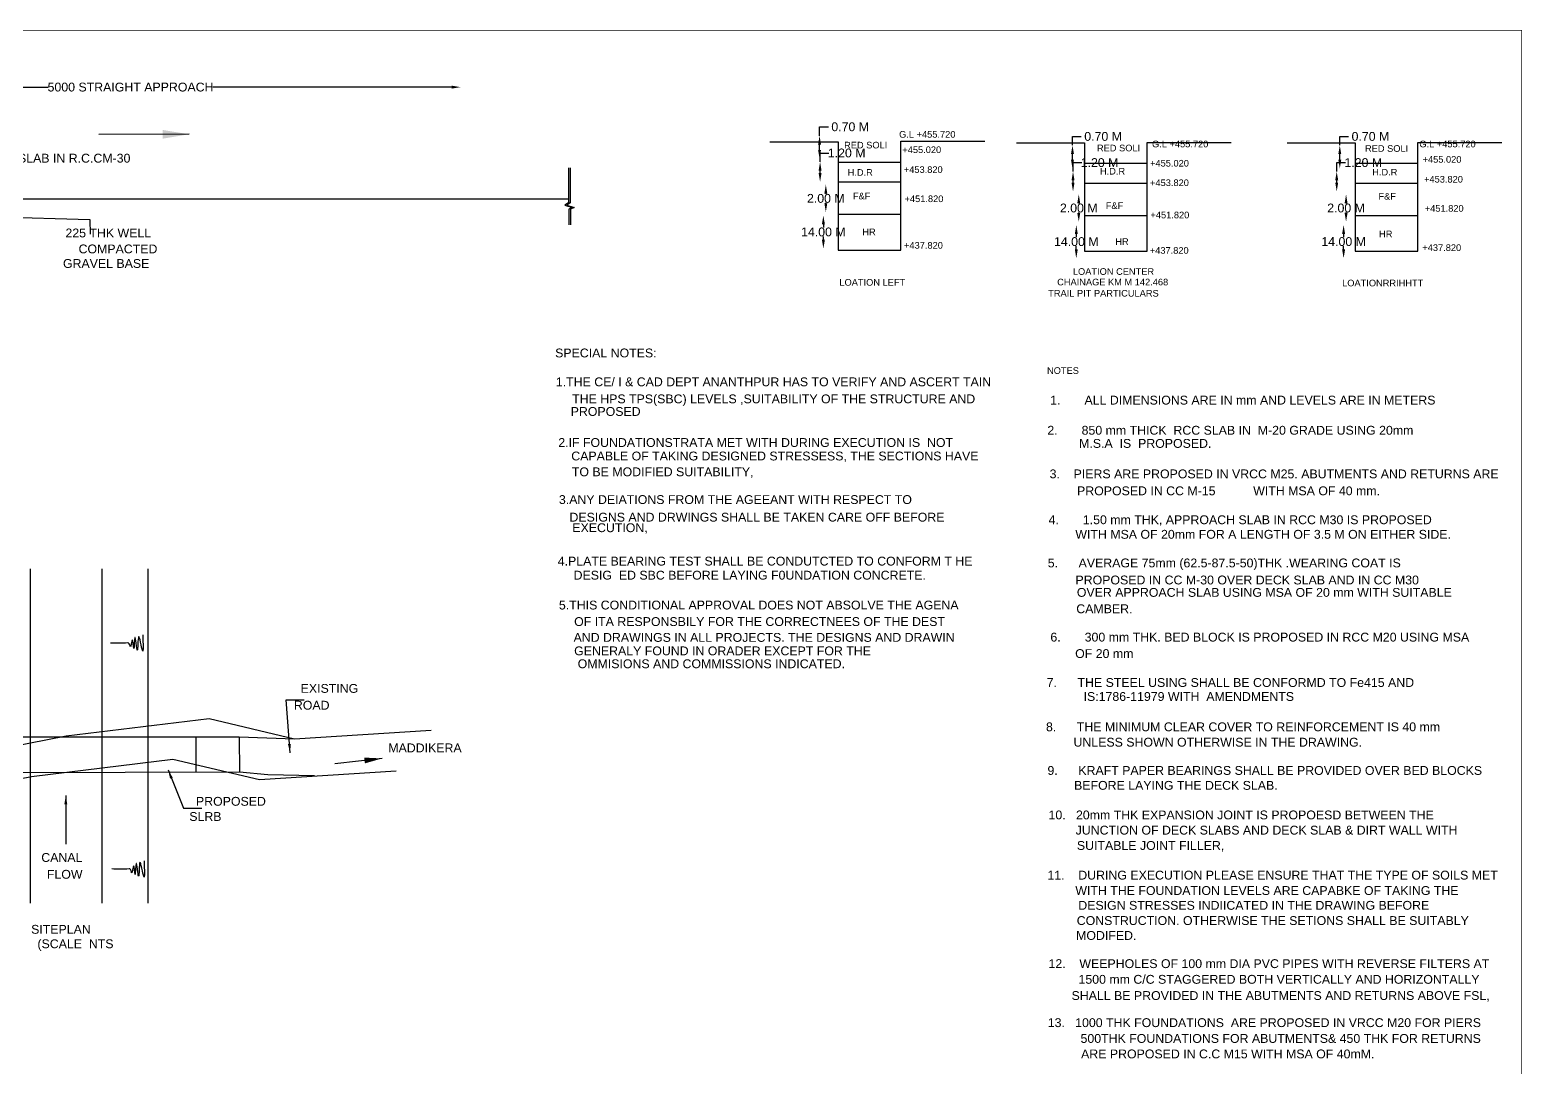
# Model space of a CAD drawing. Header units: inches. Extents: x -59878 to 39915, y -44121 to 15533.
# Drawn here: x 6121 to 39915, y -7952 to 15533 of the extents above; entities that cross this region are included whole.
import ezdxf

# ---------------------------------------------------------------- set-up
doc = ezdxf.new("R2010")
doc.units = ezdxf.units.IN
doc.header["$MEASUREMENT"] = 0
doc.styles.get("Standard").update_dxf_attribs({"font": 'arial.ttf'})
doc.dimstyles.new('ST100', dxfattribs={"dimtxt": 200, "dimasz": 200, "dimexe": 0, "dimexo": 300, "dimgap": 0.09, "dimtad": 0, "dimtih": 1, "dimtoh": 1, "dimdec": 0, "dimzin": 0, "dimdsep": 46, "dimtxsty": 'Standard', "dimcen": 0, "dimse1": 1, "dimse2": 1, "dimadec": 0, "dimazin": 0, "dimtfac": 1, "dimtdec": 0, "dimtofl": 0, "dimtmove": 0, "dimatfit": 3, "dimfxl": 2000, "dimtolj": 1, "dimtzin": 0, "dimarcsym": 0})

# ---------------------------------------------------------------- blocks, each defined once
blk = doc.blocks.new('*D10')
at = {"color": 0, "lineweight": -2, "transparency": 16777216}
for p, q in [((1129, 14236), (6539, 14236)), ((15672, 14236), (10262, 14236))]:
    blk.add_line(p, q, dxfattribs=at)
at = {"color": 0, "transparency": 16777216}
for points in [[(1129, 14269), (1129, 14202), (929, 14236)], [(15672, 14269), (15672, 14202), (15872, 14236)]]:
    blk.add_solid(points, dxfattribs=at)
at = {"layer": 'Defpoints', "color": 0, "transparency": 16777216}
for p in [(15872, 14236), (929, 13965), (15872, 13965)]:
    blk.add_point(p, dxfattribs=at)
at = {"color": 0, "transparency": 16777216, "insert": (8401, 14236), "char_height": 200, "attachment_point": 5}
blk.add_mtext('\\A1;5000 STRAIGHT APPROACH', dxfattribs=at)
blk = doc.blocks.new('*D137')
at = {"color": 0, "lineweight": -2, "transparency": 16777216}
for p, q in [((24004, 13137), (24004, 13337)), ((24004, 13337), (24204, 13337)), ((24004, 12812), (24004, 12937))]:
    blk.add_line(p, q, dxfattribs=at)
at = {"color": 0, "transparency": 16777216}
for points in [[(23971, 12937), (24037, 12937), (24004, 13137)], [(23971, 12812), (24037, 12812), (24004, 12612)]]:
    blk.add_solid(points, dxfattribs=at)
at = {"layer": 'Defpoints', "color": 0, "transparency": 16777216}
for p in [(24004, 13137), (24016, 13137), (24029, 12612)]:
    blk.add_point(p, dxfattribs=at)
at = {"color": 0, "transparency": 16777216, "insert": (24659, 13337), "char_height": 200, "attachment_point": 5}
blk.add_mtext('\\A1; 0.70 M', dxfattribs=at)
blk = doc.blocks.new('*D138')
at = {"color": 0, "lineweight": -2, "transparency": 16777216}
for p, q in [((24016, 12544), (24016, 12744)), ((24016, 12744), (24216, 12744)), ((24016, 12293), (24016, 12344))]:
    blk.add_line(p, q, dxfattribs=at)
at = {"color": 0, "transparency": 16777216}
for points in [[(23983, 12344), (24050, 12344), (24016, 12544)], [(23983, 12293), (24050, 12293), (24016, 12093)]]:
    blk.add_solid(points, dxfattribs=at)
at = {"layer": 'Defpoints', "color": 0, "transparency": 16777216}
for p in [(24016, 12544), (24029, 12544), (24022, 12093)]:
    blk.add_point(p, dxfattribs=at)
at = {"color": 0, "transparency": 16777216, "insert": (24618, 12744), "char_height": 200, "attachment_point": 5}
blk.add_mtext('\\A1;1.20 M', dxfattribs=at)
blk = doc.blocks.new('*D139')
at = {"color": 0, "lineweight": -2, "transparency": 16777216}
for p, q in [((24146, 11825), (24146, 11819)), ((24146, 11608), (24146, 11614))]:
    blk.add_line(p, q, dxfattribs=at)
at = {"color": 0, "transparency": 16777216}
for points in [[(24113, 11825), (24180, 11825), (24146, 12025)], [(24113, 11608), (24180, 11608), (24146, 11408)]]:
    blk.add_solid(points, dxfattribs=at)
at = {"layer": 'Defpoints', "color": 0, "transparency": 16777216}
for p in [(24016, 12025), (24146, 12025), (24022, 11408)]:
    blk.add_point(p, dxfattribs=at)
at = {"color": 0, "transparency": 16777216, "insert": (24146, 11716), "char_height": 200, "attachment_point": 5}
blk.add_mtext('\\A1;2.00 M', dxfattribs=at)
blk = doc.blocks.new('*D140')
at = {"color": 0, "lineweight": -2, "transparency": 16777216}
for p, q in [((24090, 11132), (24090, 11058)), ((24090, 10779), (24090, 10853))]:
    blk.add_line(p, q, dxfattribs=at)
at = {"color": 0, "transparency": 16777216}
for points in [[(24057, 11132), (24124, 11132), (24090, 11332)], [(24057, 10779), (24124, 10779), (24090, 10579)]]:
    blk.add_solid(points, dxfattribs=at)
at = {"layer": 'Defpoints', "color": 0, "transparency": 16777216}
for p in [(24041, 11332), (24090, 11332), (24047, 10579)]:
    blk.add_point(p, dxfattribs=at)
at = {"color": 0, "transparency": 16777216, "insert": (24090, 10956), "char_height": 200, "attachment_point": 5}
blk.add_mtext('\\A1;14.00 M', dxfattribs=at)
blk = doc.blocks.new('*D141')
at = {"color": 0, "lineweight": -2, "transparency": 16777216}
for p, q in [((29731, 12919), (29731, 13119)), ((29731, 13119), (29931, 13119)), ((29731, 12594), (29731, 12719))]:
    blk.add_line(p, q, dxfattribs=at)
at = {"color": 0, "transparency": 16777216}
for points in [[(29698, 12719), (29765, 12719), (29731, 12919)], [(29698, 12594), (29765, 12594), (29731, 12394)]]:
    blk.add_solid(points, dxfattribs=at)
at = {"layer": 'Defpoints', "color": 0, "transparency": 16777216}
for p in [(29731, 12919), (29744, 12919), (29756, 12394)]:
    blk.add_point(p, dxfattribs=at)
at = {"color": 0, "transparency": 16777216, "insert": (30387, 13119), "char_height": 200, "attachment_point": 5}
blk.add_mtext('\\A1; 0.70 M', dxfattribs=at)
blk = doc.blocks.new('*D142')
at = {"color": 0, "lineweight": -2, "transparency": 16777216}
for p, q in [((29744, 12326), (29744, 12526)), ((29744, 12526), (29944, 12526)), ((29744, 12075), (29744, 12126))]:
    blk.add_line(p, q, dxfattribs=at)
at = {"color": 0, "transparency": 16777216}
for points in [[(29710, 12126), (29777, 12126), (29744, 12326)], [(29710, 12075), (29777, 12075), (29744, 11875)]]:
    blk.add_solid(points, dxfattribs=at)
at = {"layer": 'Defpoints', "color": 0, "transparency": 16777216}
for p in [(29744, 12326), (29756, 12326), (29750, 11875)]:
    blk.add_point(p, dxfattribs=at)
at = {"color": 0, "transparency": 16777216, "insert": (30345, 12526), "char_height": 200, "attachment_point": 5}
blk.add_mtext('\\A1;1.20 M', dxfattribs=at)
blk = doc.blocks.new('*D143')
at = {"color": 0, "lineweight": -2, "transparency": 16777216}
for p, q in [((29874, 11607), (29874, 11600)), ((29874, 11389), (29874, 11396))]:
    blk.add_line(p, q, dxfattribs=at)
at = {"color": 0, "transparency": 16777216}
for points in [[(29840, 11607), (29907, 11607), (29874, 11807)], [(29840, 11389), (29907, 11389), (29874, 11189)]]:
    blk.add_solid(points, dxfattribs=at)
at = {"layer": 'Defpoints', "color": 0, "transparency": 16777216}
for p in [(29744, 11807), (29874, 11807), (29750, 11189)]:
    blk.add_point(p, dxfattribs=at)
at = {"color": 0, "transparency": 16777216, "insert": (29874, 11498), "char_height": 200, "attachment_point": 5}
blk.add_mtext('\\A1;2.00 M', dxfattribs=at)
blk = doc.blocks.new('*D144')
at = {"color": 0, "lineweight": -2, "transparency": 16777216}
for p, q in [((29818, 10914), (29818, 10839)), ((29818, 10560), (29818, 10635))]:
    blk.add_line(p, q, dxfattribs=at)
at = {"color": 0, "transparency": 16777216}
for points in [[(29785, 10914), (29851, 10914), (29818, 11114)], [(29785, 10560), (29851, 10560), (29818, 10360)]]:
    blk.add_solid(points, dxfattribs=at)
at = {"layer": 'Defpoints', "color": 0, "transparency": 16777216}
for p in [(29768, 11114), (29818, 11114), (29775, 10360)]:
    blk.add_point(p, dxfattribs=at)
at = {"color": 0, "transparency": 16777216, "insert": (29818, 10737), "char_height": 200, "attachment_point": 5}
blk.add_mtext('\\A1;14.00 M', dxfattribs=at)
blk = doc.blocks.new('*D145')
at = {"color": 0, "lineweight": -2, "transparency": 16777216}
for p, q in [((35785, 12919), (35785, 13119)), ((35785, 13119), (35985, 13119)), ((35785, 12594), (35785, 12719))]:
    blk.add_line(p, q, dxfattribs=at)
at = {"color": 0, "transparency": 16777216}
for points in [[(35752, 12719), (35818, 12719), (35785, 12919)], [(35752, 12594), (35818, 12594), (35785, 12394)]]:
    blk.add_solid(points, dxfattribs=at)
at = {"layer": 'Defpoints', "color": 0, "transparency": 16777216}
for p in [(35785, 12919), (35797, 12919), (35810, 12394)]:
    blk.add_point(p, dxfattribs=at)
at = {"color": 0, "transparency": 16777216, "insert": (36440, 13119), "char_height": 200, "attachment_point": 5}
blk.add_mtext('\\A1; 0.70 M', dxfattribs=at)
blk = doc.blocks.new('*D146')
at = {"color": 0, "lineweight": -2, "transparency": 16777216}
for p, q in [((35715, 12326), (35715, 12526)), ((35715, 12526), (35915, 12526)), ((35715, 12075), (35715, 12126))]:
    blk.add_line(p, q, dxfattribs=at)
at = {"color": 0, "transparency": 16777216}
for points in [[(35682, 12126), (35749, 12126), (35715, 12326)], [(35682, 12075), (35749, 12075), (35715, 11875)]]:
    blk.add_solid(points, dxfattribs=at)
at = {"layer": 'Defpoints', "color": 0, "transparency": 16777216}
for p in [(35715, 12326), (35810, 12326), (35804, 11875)]:
    blk.add_point(p, dxfattribs=at)
at = {"color": 0, "transparency": 16777216, "insert": (36317, 12526), "char_height": 200, "attachment_point": 5}
blk.add_mtext('\\A1;1.20 M', dxfattribs=at)
blk = doc.blocks.new('*D147')
at = {"color": 0, "lineweight": -2, "transparency": 16777216}
for p, q in [((35927, 11607), (35927, 11601)), ((35927, 11390), (35927, 11396))]:
    blk.add_line(p, q, dxfattribs=at)
at = {"color": 0, "transparency": 16777216}
for points in [[(35894, 11607), (35961, 11607), (35927, 11807)], [(35894, 11390), (35961, 11390), (35927, 11190)]]:
    blk.add_solid(points, dxfattribs=at)
at = {"layer": 'Defpoints', "color": 0, "transparency": 16777216}
for p in [(35797, 11807), (35927, 11807), (35804, 11190)]:
    blk.add_point(p, dxfattribs=at)
at = {"color": 0, "transparency": 16777216, "insert": (35927, 11498), "char_height": 200, "attachment_point": 5}
blk.add_mtext('\\A1;2.00 M', dxfattribs=at)
blk = doc.blocks.new('*D148')
at = {"color": 0, "lineweight": -2, "transparency": 16777216}
for p, q in [((35872, 10914), (35872, 10840)), ((35872, 10561), (35872, 10635))]:
    blk.add_line(p, q, dxfattribs=at)
at = {"color": 0, "transparency": 16777216}
for points in [[(35838, 10914), (35905, 10914), (35872, 11114)], [(35838, 10561), (35905, 10561), (35872, 10361)]]:
    blk.add_solid(points, dxfattribs=at)
at = {"layer": 'Defpoints', "color": 0, "transparency": 16777216}
for p in [(35822, 11114), (35872, 11114), (35828, 10361)]:
    blk.add_point(p, dxfattribs=at)
at = {"color": 0, "transparency": 16777216, "insert": (35872, 10738), "char_height": 200, "attachment_point": 5}
blk.add_mtext('\\A1;14.00 M', dxfattribs=at)

msp = doc.modelspace()

# ---------------------------------------------------------------- linework, layer by layer
at = {"color": 7, "const_width": 15}
msp.add_lwpolyline([(-59870.1, 15525.2), (39907.1, 15525.2), (39907.1, -44113.2), (-59870.1, -44113.2)], close=True, dxfattribs=at)
at = {"color": 7}
for points in [[(22881.2, 13000.5), (24422.3, 13000.5), (24422.3, 10546.2), (25844.5, 10546.2), (25844.5, 13009.4), (27746.4, 13009.4)], [(28461.9, 12974.5), (30003, 12974.5), (30003, 10520.2), (31425.2, 10520.2), (31425.2, 12983.4), (33327.1, 12983.4)], [(34591.1, 12973.2), (36132.2, 12973.2), (36132.2, 10518.8), (37554.4, 10518.8), (37554.4, 12982), (39456.3, 12982)], [(24422.3, 12539.3), (25844.5, 12539.3)], [(30003, 12513.3), (31425.2, 12513.3)], [(36132.2, 12511.9), (37554.4, 12511.9)], [(18318.2, 12409.7), (18318.2, 11617.3), (18237.9, 11567.2), (18403.9, 11513.2), (18324.1, 11474.6), (18324.1, 11121.8)], [(18358.1, 12409.7), (18358.1, 11617.3), (18277.9, 11567.2), (18443.8, 11513.2), (18364, 11474.6), (18364, 11121.8)], [(25844.5, 12083.8), (24422.3, 12083.8)], [(31425.2, 12057.8), (30003, 12057.8)], [(37554.4, 12056.4), (36132.2, 12056.4)], [(4416, 11706.8), (18317.7, 11706.8)], [(24422.3, 11359.3), (25844.5, 11359.3)], [(30003, 11333.3), (31425.2, 11333.3)], [(36132.2, 11332), (37554.4, 11332)], [(6126.5, 3328.2), (6126.5, -4240)], [(7751.8, 3328.2), (7751.8, -4240)], [(8794, 3328.2), (8794, -4240)], [(-2626.5, -1498.1), (1640.8, -1011.4), (3629.6, -1097.6), (6947, -453.3), (10181.4, -56.1), (12112.5, -516.1), (15209.3, -319.6)], [(157.1, -1180.7), (1370.6, -740.1), (2183, -562.8), (2889.1, -488.4), (3074, -476.6), (4066.2, -476.6), (10863.4, -476.6), (12112.5, -516.1)], [(9876.4, -476.6), (9878.9, -1278.2)], [(10863.4, -476.6), (10865.9, -1275.1)], [(-2644.5, -2331), (871.3, -1933.1), (2797.6, -2023.6), (6157.5, -1371.4), (9361.1, -978.1), (11319.2, -1440.2), (14414.2, -1241.3)], [(12568.3, -1359.9), (11508.9, -1337.2), (10871.9, -1275.1), (3084.3, -1299.6), (2287.5, -1356.6), (1383.3, -1570.8), (865, -1746), (-47.9, -2037.1)]]:
    msp.add_lwpolyline(points, dxfattribs=at)
for points in [[(8677.6, 1837.6), (8671, 1479.2), (8584.6, 1793.6), (8553.6, 1485.7), (8498.2, 1777.3), (8473.8, 1528), (8439.5, 1721.9), (8397.1, 1562.3), (8354.7, 1650.2), (8341.1, 1650.9), (7946.9, 1649.8)], [(8706.9, -3277.7), (8700.4, -3636.1), (8614, -3321.7), (8583, -3629.6), (8527.6, -3338), (8503.1, -3587.2), (8468.9, -3393.4), (8426.5, -3553), (8384.1, -3465), (8370.5, -3464.4), (7976.2, -3465.5)]]:
    msp.add_spline(points, degree=3, dxfattribs=at)

# ---------------------------------------------------------------- texts
for s, height, p in [(' G.L +455.720', 150, (25747.1, 13091.7)), (' RED SOLI', 150, (24501.5, 12848.2)), (' +455.020', 150, (25820.3, 12743.2)), (' RED SOLI', 150, (30227.9, 12782.2)), (' G.L +455.720', 150, (31474.6, 12873.4)), (' RED SOLI', 150, (36297.6, 12771.6)), (' G.L +455.720', 150, (37528.3, 12873.7)), (' 150 THK APPROACK SLAB IN R.C.CM-30', 200, (2964.6, 12527.2)), (' +455.020', 150, (31430.3, 12437.8)), (' +455.020', 150, (37601.5, 12525.2)), ('  H.D.R', 150, (24524, 12229.7)), (' +453.820', 150, (25854.1, 12293.4)), ('  H.D.R', 150, (30237.2, 12256.8)), ('  H.D.R', 150, (36403.1, 12235.3)), (' +453.820', 150, (37635.2, 12075.4)), ('     F&F', 150, (24467.7, 11695.6)), (' +453.820', 150, (31429.8, 11995.7)), ('     F&F', 150, (36369.5, 11689.8)), (' +451.820', 150, (25870.5, 11632.9)), ('     F&F', 150, (30195.1, 11477.2)), (' +451.820', 150, (37651.7, 11414.9)), (' +451.820', 150, (31439.3, 11266.3)), (' 225 THK WELL', 200, (6849.2, 10834.1)), ('        HR', 150, (24507.5, 10882.2)), ('        HR', 150, (36208.7, 10836.2)), (' COMPACTED', 200, (7146.7, 10472.5)), (' +437.820', 150, (25858.9, 10578.6)), ('        HR', 150, (30235, 10663.8)), (' +437.820', 150, (31424.2, 10463.6)), (' +437.820', 150, (37595.8, 10526.4)), (' GRAVEL BASE', 200, (6792.9, 10143.2)), (' LOATION CENTER', 150, (29682.7, 9986.3)), (' LOATION LEFT', 150, (24394.9, 9740.9)), ('    CHAINAGE KM M 142.468', 150, (29151.5, 9747.4)), (' LOATIONRRIHHTT', 150, (35779.2, 9725.7)), ('   TRAIL PIT PARTICULARS', 150, (29006.5, 9493.9)), (' SPECIAL NOTES:', 200, (17938.2, 8117.2)), ('   NOTES', 150, (28980.4, 7744.1)), (' 1.THE CE/ I & CAD DEPT ANANTHPUR HAS TO VERIFY AND ASCERT TAIN', 200, (17955, 7463.3)), (' THE HPS TPS(SBC) LEVELS ,SUITABILITY OF THE STRUCTURE AND ', 200, (18324.5, 7077.6)), ('    1.       ALL DIMENSIONS ARE IN mm AND LEVELS ARE IN METERS', 200, (28916.5, 7049.8)), (' PROPOSED', 200, (18290.9, 6792.6)), ('   2.       850 mm THICK  RCC SLAB IN  M-20 GRADE USING 20mm', 200, (28928.9, 6367.1)), ('  2.IF FOUNDATIONSTRATA MET WITH DURING EXECUTION IS  NOT', 200, (17932.2, 6089.5)), ('   M.S.A  IS  PROPOSED.', 200, (29648.9, 6069.5)), (' CAPABLE OF TAKING DESIGNED STRESSESS, THE SECTIONS HAVE', 200, (18304.2, 5784.4)), (' TO BE MODIFIED SUITABILITY,', 200, (18317.5, 5426.2)), ('     3.    PIERS ARE PROPOSED IN VRCC M25. ABUTMENTS AND RETURNS ARE', 200, (28826.1, 5379.4)), ('PROPOSED IN CC M-15           WITH MSA OF 40 mm.', 200, (29835.1, 4996)), (' 3.ANY DEIATIONS FROM THE AGEEANT WITH RESPECT TO', 200, (18024.3, 4797.7)), (' DESIGNS AND DRWINGS SHALL BE TAKEN CARE OFF BEFORE', 200, (18263.5, 4399.8)), ('   4.       1.50 mm THK, APPROACH SLAB IN RCC M30 IS PROPOSED', 200, (28957.1, 4340.9)), ('  EXECUTION,', 200, (18250.2, 4161)), ('  WITH MSA OF 20mm FOR A LENGTH OF 3.5 M ON EITHER SIDE.', 200, (29641.3, 4011.4)), (' 4.PLATE BEARING TEST SHALL BE CONDUTCTED TO CONFORM T HE', 200, (17997.8, 3404.9)), ('   5.      AVERAGE 75mm (62.5-87.5-50)THK .WEARING COAT IS', 200, (28938.7, 3363)), (' DESIG  ED SBC BEFORE LAYING F0UNDATION CONCRETE.', 200, (18356.5, 3086.5)), ('   PROPOSED IN CC M-30 OVER DECK SLAB AND IN CC M30', 200, (29566.5, 2977.4)), ('  OVER APPROACH SLAB USING MSA OF 20 mm WITH SUITABLE', 200, (29675.2, 2696.7)), (' 5.THIS CONDITIONAL APPROVAL DOES NOT ABSOLVE THE AGENA', 200, (18024.3, 2410)), ('  CAMBER.', 200, (29662.4, 2325.4)), (' OF ITA RESPONSBILY FOR THE CORRECTNEES OF THE DEST', 200, (18369.2, 2035.8)), (' AND DRAWINGS IN ALL PROJECTS. THE DESIGNS AND DRAWIN', 200, (18355.9, 1677.6)), ('   6.       300 mm THK. BED BLOCK IS PROPOSED IN RCC M20 USING MSA ', 200, (28998.3, 1684)), (' GENERALY FOUND IN ORADER EXCEPT FOR THE', 200, (18369.2, 1372.5)), ('    OF 20 mm', 200, (29481.8, 1311.1)), (' OMMISIONS AND COMMISSIONS INDICATED.', 200, (18448.9, 1080.7)), (' EXISTING', 200, (12175.5, 522.9)), ('    7.      THE STEEL USING SHALL BE CONFORMD TO Fe415 AND', 200, (28836.3, 656.3)), (' ROAD', 200, (12022.8, 141.7)), ('   IS:1786-11979 WITH  AMENDMENTS', 200, (29749.7, 339.5)), ('   8.      THE MINIMUM CLEAR COVER TO REINFORCEMENT IS 40 mm', 200, (28898.3, -347.3)), (' MADDIKERA', 200, (14160.6, -823.9)), ('   UNLESS SHOWN OTHERWISE IN THE DRAWING.', 200, (29522.1, -695)), ('     9.      KRAFT PAPER BEARINGS SHALL BE PROVIDED OVER BED BLOCKS', 200, (28777.1, -1334.5)), ('  BEFORE LAYING THE DECK SLAB.', 200, (29612.2, -1672.3)), (' PROPOSED', 200, (9804.8, -2033.8)), ('  SLRB', 200, (9575.7, -2376.8)), ('   10.   20mm THK EXPANSION JOINT IS PROPOESD BETWEEN THE ', 200, (28956.9, -2342)), ('   JUNCTION OF DECK SLABS AND DECK SLAB & DIRT WALL WITH', 200, (29570.8, -2686.1)), ('  SUITABLE JOINT FILLER,', 200, (29676.3, -3033.5)), (' CANAL', 200, (6302.3, -3305.1)), (' FLOW', 200, (6429.5, -3686.3)), ('  11.    DURING EXECUTION PLEASE ENSURE THAT THE TYPE OF SOILS MET', 200, (29008.8, -3704.6)), ('  WITH THE FOUNDATION LEVELS ARE CAPABKE OF TAKING THE', 200, (29641.4, -4053.6)), ('   DESIGN STRESSES INDIICATED IN THE DRAWING BEFORE', 200, (29630.5, -4388.6)), ('SITEPLAN', 200, (6149.6, -4931.5)), ('   CONSTRUCTION. OTHERWISE THE SETIONS SHALL BE SUITABLY', 200, (29595.3, -4733.6)), (' (SCALE  NTS', 200, (6215.1, -5258.9)), ('   MODIFED.', 200, (29580.7, -5070.8)), ('  12.    WEEPHOLES OF 100 mm DIA PVC PIPES WITH REVERSE FILTERS AT', 200, (29033.6, -5708.9)), ('  1500 mm C/C STAGGERED BOTH VERTICALLY AND HORIZONTALLY', 200, (29712.8, -6063.9)), ('  SHALL BE PROVIDED IN THE ABUTMENTS AND RETURNS ABOVE FSL,', 200, (29555.4, -6430.9)), ('  13.   1000 THK FOUNDATIONS  ARE PROPOSED IN VRCC M20 FOR PIERS', 200, (29016.3, -7044.7)), ('        500THK FOUNDATIONS FOR ABUTMENTS& 450 THK FOR RETURNS', 200, (29293.4, -7402.3)), ('   ARE PROPOSED IN C.C M15 WITH MSA OF 40mM.', 200, (29693.5, -7752.9))]:
    msp.add_text(s, height=height, dxfattribs=at).set_placement(p)

# ---------------------------------------------------------------- dimensions: what is measured, and where the dimension line sits
dim = msp.add_linear_dim(base=(15872, 14235.7), p1=(929.3, 13965.5), p2=(15872, 13965.5), text='5000 STRAIGHT APPROACH', dimstyle='ST100', dxfattribs=at)
dim.commit()
dim.dimension.update_dxf_attribs({"geometry": '*D10', "text_midpoint": (8400.6, 14235.7)})
for base, p1, p2, text, picture, middle in [((24003.9, 13137.3), (24028.7, 12612.2), (24016.3, 13137.3), ' 0.70 M', '*D137', (24659.3, 13337.3)), ((29731.4, 12918.9), (29756.1, 12393.8), (29743.8, 12918.9), ' 0.70 M', '*D141', (30386.8, 13118.9)), ((35785.1, 12919.3), (35809.8, 12394.2), (35797.4, 12919.3), ' 0.70 M', '*D145', (36440.5, 13119.3)), ((24016.3, 12544.2), (24022.5, 12093.3), (24028.7, 12544.2), '1.20 M', '*D138', (24617.7, 12744.2)), ((29743.8, 12325.9), (29749.9, 11874.9), (29756.1, 12325.9), '1.20 M', '*D142', (30345.1, 12525.9)), ((24146.2, 12025.3), (24022.5, 11407.5), (24016.3, 12025.3), '2.00 M', '*D139', (24146.2, 11716.4)), ((29873.7, 11806.9), (29749.9, 11189.1), (29743.8, 11806.9), '2.00 M', '*D143', (29873.7, 11498)), ((35927.4, 11807.3), (35803.6, 11189.5), (35797.4, 11807.3), '2.00 M', '*D147', (35927.4, 11498.4)), ((24090.5, 11332.4), (24047.1, 10578.7), (24041, 11332.4), '14.00 M', '*D140', (24090.5, 10955.6)), ((29817.9, 11114), (29774.6, 10360.3), (29768.4, 11114), '14.00 M', '*D144', (29817.9, 10737.2)), ((35871.6, 11114.4), (35828.3, 10360.7), (35822.1, 11114.4), '14.00 M', '*D148', (35871.6, 10737.6))]:
    dim = msp.add_linear_dim(base=base, p1=p1, p2=p2, angle=90, text=text, dimstyle='ST100', dxfattribs=at)
    dim.commit()
    dim.dimension.update_dxf_attribs({"geometry": picture, "text_midpoint": middle})
dim = msp.add_linear_dim(base=(35715.4, 12326.2), p1=(35803.6, 11875.3), p2=(35809.8, 12326.2), angle=90, text='1.20 M', dimstyle='ST100', dxfattribs=at)
dim.commit()
dim.dimension.update_dxf_attribs({"geometry": '*D146', "text_midpoint": (36316.7, 12526.2), "dimtype": 160})

# ---------------------------------------------------------------- leaders
for points, override in [([(9729, 13168.5), (7685.6, 13165)], {"dimasz": 600}), ([(4280.4, 11333.3), (7482.4, 11236.5), (7486.4, 10905.1)], {"dimgap": 0.09, "dimtad": 0})]:
    msp.add_leader(points, dimstyle='ST100', override=override, dxfattribs=at)
for points, override in [([(12013.7, -836.7), (11924.3, 364.8), (12329.3, 364.8)], {"dimgap": 0.09, "dimtad": 0}), ([(14098.3, -963.2), (13027.9, -1085.7)], {"dimasz": 400, "dimgap": 0.09, "dimtad": 0}), ([(9252.3, -1222.5), (9598.9, -2092), (10018.9, -2089.8)], {"dimgap": 0.09, "dimtad": 0}), ([(6935.2, -1801.5), (6935.2, -2902.4)], {"dimgap": 0.09, "dimtad": 0})]:
    msp.add_leader(points, dimstyle='ST100', override=override)

doc.saveas('drawing.dxf')
